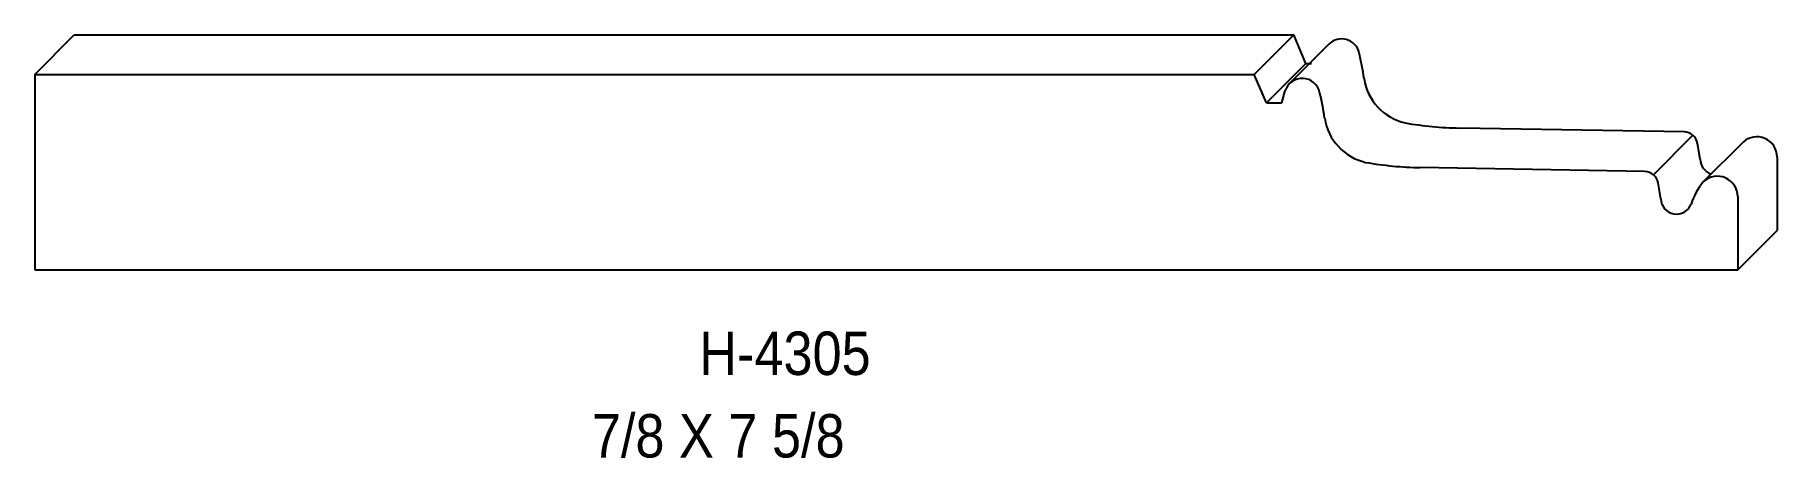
# Model space of a CAD drawing. Extents: x 11.91 to 19.71, y 155.09 to 156.99.
import ezdxf

# ---------------------------------------------------------------- set-up
doc = ezdxf.new("R2010")
doc.units = 0
doc.header["$LTSCALE"] = 5
doc.layers.add('PROFILE', color=7, linetype='CONTINUOUS')
doc.styles.add('TXT', font='TXT', dxfattribs={"height": 3.5})

msp = doc.modelspace()

# ---------------------------------------------------------------- linework, layer by layer
at = {"layer": 'PROFILE', "color": 1, "linetype": 'CONTINUOUS'}
for p, q in [((11.914, 156.8085), (12.0908, 156.9853)), ((12.0908, 156.9853), (17.5495, 156.9853)), ((17.3727, 156.8085), (17.5495, 156.9853)), ((17.5321, 156.7684), (17.7075, 156.9438)), ((17.6038, 156.8573), (17.5495, 156.9853)), ((17.4271, 156.6805), (17.6038, 156.8573)), ((17.6038, 156.8573), (17.63, 156.8573)), ((11.914, 156.8085), (11.914, 155.9338)), ((11.914, 156.8085), (17.3727, 156.8085)), ((17.4271, 156.6805), (17.3727, 156.8085)), ((17.4966, 156.6805), (17.5115, 156.7361)), ((17.4271, 156.6805), (17.4966, 156.6805)), ((19.2972, 156.5506), (18.2928, 156.5681)), ((19.1597, 156.359), (19.3364, 156.5358)), ((19.3697, 156.4285), (19.3572, 156.4994)), ((19.3847, 156.3284), (19.5614, 156.5051)), ((19.1205, 156.3739), (18.1161, 156.3914)), ((19.7138, 156.4384), (19.7138, 156.1105)), ((19.193, 156.2518), (19.1805, 156.3227)), ((19.5371, 156.2617), (19.5371, 155.9338)), ((19.5371, 155.9338), (19.7138, 156.1105)), ((11.914, 155.9338), (19.5371, 155.9338))]:
    msp.add_line(p, q, dxfattribs=at)
for centre, major_axis, start_param, end_param in [((17.7642, 156.887), (0, 0.0803), -1.337222, 0.78546), ((16.4572, 156.576), (0, 1.4238), -1.420476, -1.337222), ((17.5875, 156.7103), (0, 0.0803), -1.337222, 1.243046), ((18.1023, 156.8252), (0, 0.24), -4.562068, -3.367731), ((16.2804, 156.3993), (0, 1.4238), -1.420476, -1.337222), ((17.9255, 156.6485), (0, 0.24), -4.562068, -3.367731), ((18.3206, 158.1639), (1.596, 0), -1.742193, -1.58825), ((19.2961, 156.4886), (0.062, 0), 0.174533, 1.553343), ((19.623, 156.4384), (0.0908, 0), 0, 2.316987), ((18.1439, 157.9872), (1.596, 0), -1.742193, -1.58825), ((19.4401, 156.43), (0, 0.0704), -4.691261, -3.444636), ((19.1194, 156.3119), (0.062, 0), 0.174533, 1.553343), ((19.5811, 156.154), (0, 0.2627), 0.844997, 1.284367), ((19.4463, 156.2617), (0.0908, 0), 0, 2.316987), ((19.2633, 156.2532), (0.0704, 0), -3.120465, -0.363148)]:
    msp.add_ellipse(centre, major_axis=major_axis, ratio=1, start_param=start_param, end_param=end_param, dxfattribs=at)

# ---------------------------------------------------------------- texts
at = {"layer": 'PROFILE', "color": 1, "linetype": 'CONTINUOUS', "style": 'TXT', "width": 0.9}
for s, height, p in [('H-4305', 0.19439, (14.8885, 155.4632)), ('7/8 X 7 5/8', 0.194395, (14.4075, 155.0939))]:
    msp.add_text(s, height=height, dxfattribs=at).set_placement(p)

doc.saveas('drawing.dxf')
